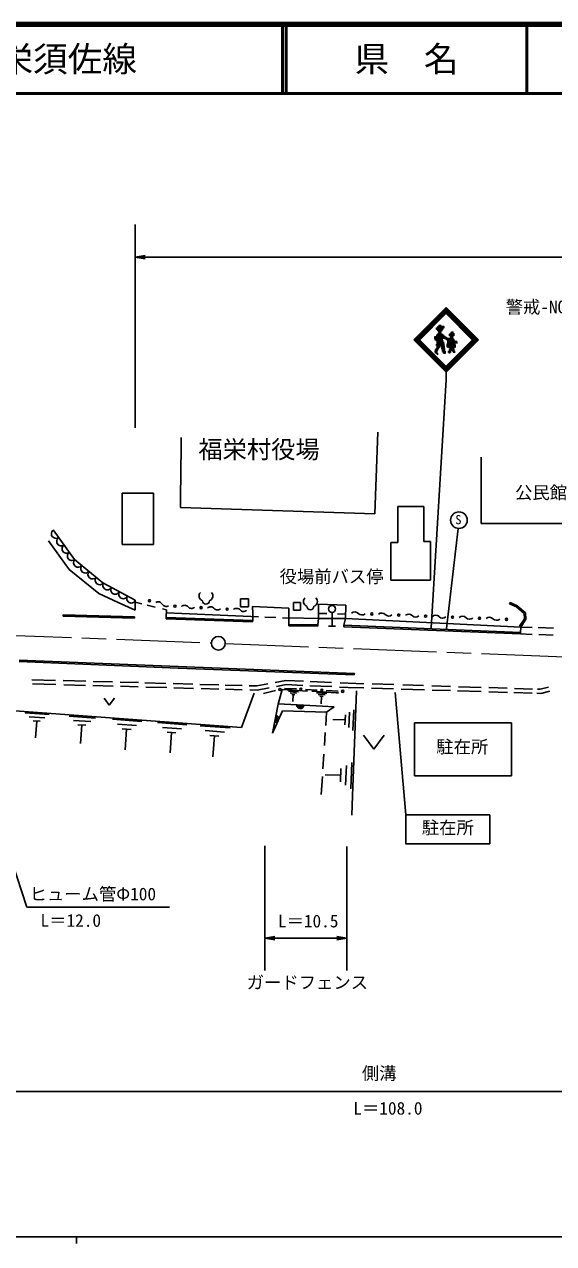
# Model space of a CAD drawing. Units: millimetres, scale not verified. Extents: x 40000 to 680000, y 20000 to 380000.
# Drawn here: x 260491 to 336852, y 204000 to 380000 of the extents above; entities that cross this region are included whole.
import ezdxf
from ezdxf.enums import TextEntityAlignment as Align

# ---------------------------------------------------------------- set-up
doc = ezdxf.new("R2010")
doc.units = ezdxf.units.MM
doc.header["$LTSCALE"] = 1000
doc.linetypes.add('CHAIN', pattern=[18.5, 12, -1.5, 3.5, -1.5])
for name, color, linetype, lineweight in [('M-BGD', 7, 'Continuous', 25), ('M-BMK', 2, 'CHAIN', 13), ('M-BMK-SRVR', 3, 'Continuous', 25), ('M-STR-HTXT', 7, 'Continuous', 13), ('M-STR-STR3', 7, 'Continuous', 25), ('M-STR-STRC', 7, 'Continuous', 25), ('M-TTL', 2, 'Continuous', 140), ('M-TTL-BAND', 7, 'Continuous', 25), ('M-TTL-LINE', 7, 'Continuous', 50)]:
    doc.layers.add(name, color=color, linetype=linetype, lineweight=lineweight)
doc.layers.add('M-TTL-TXT', color=7, linetype='Continuous')
doc.styles.add('ＭＳ ゴシック', font='')
doc.styles.get('ＭＳ ゴシック').set_extended_font_data('MS Gothic')

# ---------------------------------------------------------------- blocks, each defined once
blk = doc.blocks.new('open_arrow')
at = {"color": 0, "linetype": 'Continuous', "lineweight": -2}
blk.add_lwpolyline([(7.5, 1.25), (0, 0), (7.5, -1.25)], dxfattribs=at)

msp = doc.modelspace()

# ---------------------------------------------------------------- linework, layer by layer
at = {"layer": 'M-BGD'}
for p, q in [((283114, 320385), (283046, 313983)), ((311046, 309324), (311497, 321147)), ((326408, 317511), (326408, 307957)), ((283046, 313983), (283036, 313065)), ((274585, 312347), (276840, 312347)), ((274585, 306054), (274585, 312347)), ((276840, 312347), (279118, 312347)), ((279118, 312347), (279118, 304905)), ((283036, 313065), (283012, 310708)), ((283012, 310708), (283007, 310250)), ((283007, 310250), (311046, 309324)), ((314357, 310398), (318107, 310398)), ((314357, 310398), (314357, 305225)), ((318107, 305354), (318107, 310398)), ((264619, 307042), (267700, 302755)), ((343722, 307957), (326408, 307957)), ((263977, 305425), (266930, 301317)), ((274585, 304905), (274585, 306054)), ((274585, 304905), (279118, 304905)), ((313354, 305225), (313354, 303576)), ((314357, 305225), (313354, 305225)), ((319109, 305354), (318107, 305354)), ((319109, 299761), (319109, 305354)), ((267700, 302755), (271808, 299391)), ((313354, 303576), (313354, 299761)), ((266930, 301317), (271217, 297851)), ((271808, 299391), (276481, 296875)), ((313354, 299761), (319109, 299761)), ((274016, 296567), (271217, 297851)), ((274016, 296567), (276455, 295463)), ((276455, 296592), (277447, 296352)), ((276481, 296875), (276481, 295451)), ((278217, 296165), (279381, 295882)), ((291680, 297055), (292810, 297055)), ((291680, 297055), (291680, 295925)), ((291680, 295925), (292810, 295925)), ((292810, 295925), (292810, 297055)), ((293433, 294957), (293429, 295960)), ((293429, 295960), (298637, 295741)), ((298637, 295741), (298637, 293377)), ((299303, 296563), (300352, 296563)), ((299303, 296563), (299303, 295428)), ((300352, 295428), (300352, 296563)), ((302924, 296290), (302924, 294235)), ((306888, 296172), (302924, 296290)), ((306888, 296172), (306834, 294235)), ((330565, 296545), (330484, 296362)), ((331509, 295913), (330484, 296362)), ((331616, 296085), (330565, 296545)), ((332618, 294972), (331509, 295913)), ((332816, 295066), (331616, 296085)), ((266095, 294588), (266101, 294788)), ((276383, 294267), (266095, 294588)), ((266101, 294788), (276389, 294467)), ((276389, 294467), (276383, 294267)), ((280418, 295631), (280995, 295491)), ((280934, 294178), (280940, 294378)), ((293427, 293756), (280934, 294178)), ((280940, 294378), (280995, 295491)), ((280940, 294378), (293434, 293956)), ((280974, 295056), (294260, 294486)), ((293434, 293956), (293427, 293756)), ((293433, 294957), (293434, 293956)), ((295168, 294447), (296755, 294379)), ((297742, 294337), (298650, 294298)), ((302924, 294235), (298637, 294329)), ((299303, 295428), (300352, 295428)), ((302924, 294235), (302812, 293338)), ((302924, 294976), (304112, 294943)), ((306834, 294235), (302924, 294235)), ((304889, 293117), (304889, 295117)), ((305685, 294899), (306851, 294866)), ((306834, 294235), (306577, 293254)), ((306834, 294235), (332102, 293009)), ((331935, 293118), (332632, 294187)), ((332102, 293009), (332833, 294129)), ((332632, 294187), (332618, 294972)), ((332833, 294129), (332816, 295066)), ((298638, 293377), (298637, 293177)), ((298637, 293177), (302810, 293138)), ((302812, 293338), (298638, 293377)), ((302810, 293138), (302812, 293338)), ((304389, 293117), (305389, 293117)), ((306569, 293054), (306577, 293254)), ((332082, 292023), (306569, 293054)), ((306577, 293254), (332090, 292223)), ((332090, 292223), (332082, 292023)), ((332102, 293009), (332090, 292223)), ((332102, 293009), (333763, 292952)), ((334624, 292922), (336847, 292845)), ((332068, 292010), (333747, 291951)), ((334729, 291917), (336779, 291847)), ((259722, 288037), (282673, 287087)), ((259730, 288237), (282681, 287287)), ((282673, 287087), (308094, 286099)), ((282681, 287287), (308101, 286299)), ((261542, 285404), (265002, 285308)), ((266084, 285278), (269366, 285187)), ((270406, 285158), (273211, 285080)), ((296678, 285005), (298213, 285299)), ((298213, 285299), (300751, 285185)), ((301703, 285142), (304823, 285001)), ((308101, 286299), (308094, 286099)), ((261654, 284801), (265046, 284707)), ((266199, 284675), (269321, 284588)), ((270360, 284559), (273278, 284478)), ((274317, 285049), (276965, 284976)), ((274340, 284448), (276896, 284377)), ((277869, 284951), (280921, 284866)), ((278003, 284347), (281035, 284262)), ((281980, 284836), (284788, 284758)), ((282031, 284235), (284880, 284156)), ((285782, 284731), (288564, 284653)), ((286011, 284124), (288541, 284054)), ((289447, 284629), (291934, 284560)), ((289512, 284027), (291909, 283960)), ((291815, 278519), (293654, 283459)), ((292905, 284533), (294049, 284501)), ((293041, 283929), (294097, 283899)), ((294049, 284501), (295616, 284801)), ((294097, 283899), (295833, 284232)), ((295004, 283433), (296727, 283844)), ((296856, 284428), (298256, 284696)), ((297683, 283977), (297100, 281860)), ((297683, 283977), (301321, 283769)), ((298020, 284152), (299743, 284065)), ((298256, 284696), (300687, 284587)), ((298605, 283731), (300035, 283641)), ((298845, 283501), (299775, 283441)), ((301035, 284000), (302758, 283913)), ((301701, 284541), (304843, 284400)), ((301979, 283732), (305493, 283531)), ((302635, 283491), (304145, 283411)), ((304051, 283848), (305774, 283761)), ((305493, 283531), (305810, 283530)), ((305975, 284349), (307195, 284294)), ((306068, 284945), (307218, 284893)), ((307195, 284294), (309483, 284222)), ((307218, 284893), (309482, 284822)), ((308418, 283805), (308040, 273702)), ((310592, 284187), (313755, 284088)), ((310659, 284786), (313777, 284688)), ((314842, 284054), (318210, 283949)), ((315113, 284646), (318076, 284553)), ((319298, 284515), (321989, 284430)), ((319342, 283913), (321989, 283830)), ((323004, 283798), (326376, 283693)), ((323114, 284395), (326397, 284292)), ((327506, 284257), (330129, 284175)), ((327506, 283657), (330196, 283573)), ((331122, 283544), (333769, 283461)), ((331188, 284142), (333793, 284060)), ((334448, 283440), (334997, 283422)), ((334540, 284037), (334930, 284025)), ((334930, 284025), (336115, 284328)), ((334997, 283422), (336287, 283753)), ((271980, 282726), (272730, 281726)), ((272730, 281726), (273480, 282726)), ((297100, 281860), (296284, 277703)), ((303485, 281592), (297110, 281897)), ((299075, 283271), (299505, 283241)), ((299235, 282251), (299295, 283261)), ((302885, 283251), (303875, 283201)), ((303135, 283011), (303595, 282981)), ((303305, 281941), (303365, 283001)), ((253311, 281352), (291815, 278519)), ((260595, 280611), (264085, 280361)), ((261175, 280051), (263435, 279881)), ((266945, 280151), (270765, 279871)), ((296284, 277703), (297721, 280889)), ((297721, 280889), (304094, 280733)), ((305182, 281510), (303485, 281592)), ((304094, 280733), (303967, 278789)), ((304094, 280733), (305182, 281510)), ((306805, 280351), (306745, 278881)), ((307415, 280701), (307325, 278491)), ((308015, 281051), (307905, 278091)), ((261745, 279481), (262785, 279401)), ((262085, 277001), (262265, 279441)), ((267575, 279531), (270055, 279351)), ((268195, 278901), (269345, 278821)), ((268575, 276191), (268775, 278861)), ((273215, 279691), (277455, 279371)), ((273915, 279001), (276665, 278791)), ((274605, 278311), (275875, 278211)), ((275025, 275291), (275245, 278261)), ((279715, 279211), (283935, 278901)), ((280405, 278521), (283155, 278321)), ((285855, 278761), (290175, 278441)), ((305005, 279681), (306775, 279621)), ((316761, 279179), (316761, 271524)), ((330788, 279179), (316761, 279179)), ((330788, 271524), (330788, 279179)), ((281095, 277831), (282365, 277741)), ((281515, 274831), (281735, 277791)), ((286565, 278061), (289375, 277851)), ((287265, 277351), (288565, 277261)), ((287695, 274281), (287915, 277311)), ((303900, 277776), (303780, 275927)), ((309411, 277392), (310911, 275392)), ((310911, 275392), (312411, 277392)), ((303697, 274660), (303559, 272556)), ((306945, 273031), (306845, 270171)), ((307725, 273471), (307585, 269661)), ((308040, 273702), (307850, 268636)), ((303484, 271409), (303317, 268843)), ((303905, 271651), (306135, 271631)), ((306165, 272581), (306095, 270671)), ((316761, 271524), (330788, 271524)), ((307850, 268636), (307746, 265851))]:
    msp.add_line(p, q, dxfattribs=at)
for centre, radius in [((278541, 296803), 150), ((282225, 296021), 150), ((285982, 295804), 150), ((289738, 295586), 150), ((304889, 295617), 500), ((310618, 294888), 150), ((314504, 294734), 150), ((318390, 294579), 150), ((322275, 294425), 150), ((326161, 294271), 150), ((330046, 294116), 150), ((297373, 283998), 150), ((300389, 284032), 150), ((303405, 283880), 150), ((306420, 283728), 150)]:
    msp.add_circle(centre, radius, dxfattribs=at)
for centre, radius, start, end in [((265036, 306463), 657, 125.79138, 305.79138), ((265804, 305398), 657, 125.79138, 305.79138), ((266573, 304332), 657, 125.79138, 305.79138), ((267341, 303267), 657, 125.79138, 305.79138), ((268246, 302311), 671, 140.88245, 320.88245), ((269287, 301464), 671, 140.88245, 320.88245), ((270328, 300617), 671, 140.88245, 320.88245), ((271370, 299770), 671, 140.88245, 320.88245), ((272464, 299028), 656, 150.95913, 330.95913), ((273612, 298391), 656, 150.95913, 330.95913), ((274759, 297754), 656, 150.95913, 330.95913), ((286413, 297500), 727, 135.79576, 252.2769), ((286970, 297500), 727, 287.7231, 44.20424), ((275907, 297116), 656, 150.95913, 330.95913), ((279795, 295994), 660, 29.33191, 120.96741), ((280946, 296641), 660, 209.33191, 300.96741), ((283607, 295487), 653, 40.62106, 132.76171), ((284599, 296337), 653, 220.62106, 312.76171), ((286692, 296807), 500, 180.00008, 359.99992), ((287364, 295270), 653, 40.62106, 132.76171), ((288356, 296120), 653, 220.62106, 312.76171), ((291121, 295053), 653, 40.62106, 132.76171), ((301485, 296691), 727, 135.79576, 252.2769), ((301763, 295999), 500, 180.00008, 359.99992), ((302042, 296691), 727, 287.7231, 44.20424), ((292112, 295903), 653, 220.62106, 312.76171), ((308171, 294494), 691, 42.99495, 132.45517), ((309181, 295436), 691, 222.99495, 312.45517), ((312056, 294340), 691, 42.99495, 132.45517), ((313066, 295282), 691, 222.99495, 312.45517), ((315942, 294185), 691, 42.99495, 132.45517), ((316952, 295127), 691, 222.99495, 312.45517), ((319827, 294031), 691, 42.99495, 132.45517), ((320838, 294973), 691, 222.99495, 312.45517), ((323713, 293877), 691, 42.99495, 132.45517), ((324723, 294819), 691, 222.99495, 312.45517), ((327598, 293722), 691, 42.99495, 132.45517), ((328609, 294664), 691, 222.99495, 312.45517), ((300292, 281726), 500, 177.59197, 357.59197), ((300292, 281726), 500, 177.59197, 357.59197), ((300292, 281726), 450, 177.59197, 357.59197), ((300292, 281726), 400, 177.59197, 357.59197), ((300292, 281726), 350, 177.59197, 357.59197), ((300292, 281726), 300, 177.59197, 357.59197), ((300292, 281726), 250, 177.59197, 357.59197), ((300292, 281726), 200, 177.59197, 357.59197), ((300292, 281726), 150, 177.59197, 357.59197), ((300292, 281726), 100, 177.59197, 357.59197), ((300292, 281726), 50, 177.59197, 357.59197), ((296692, 279781), 500, 258.89617, 78.89617), ((296692, 279781), 500, 258.89617, 78.89617), ((296692, 279781), 450, 258.89617, 78.89617), ((296692, 279781), 400, 258.89617, 78.89617), ((296692, 279781), 350, 258.89617, 78.89617), ((296692, 279781), 300, 258.89617, 78.89617), ((296692, 279781), 250, 258.89617, 78.89617), ((296692, 279781), 200, 258.89617, 78.89617), ((296692, 279781), 150, 258.89617, 78.89617), ((296692, 279781), 100, 258.89617, 78.89617), ((296692, 279781), 50, 258.89617, 78.89617)]:
    msp.add_arc(centre, radius, start, end, dxfattribs=at)
at = {"layer": 'M-BMK'}
for p, q in [((218339, 293392), (287491, 290698)), ((289486, 290620), (364489, 287699))]:
    msp.add_line(p, q, dxfattribs=at)
at = {"layer": 'M-BMK-SRVR'}
msp.add_circle((288482, 290663), 1000, dxfattribs=at)
at = {"layer": 'M-STR-STR3'}
for p, q in [((276481, 321781), (276481, 351136)), ((276481, 346404), (517551, 346404)), ((249939, 285792), (260853, 252586)), ((295199, 261432), (295199, 243407)), ((306998, 261322), (306998, 243407)), ((260853, 252586), (281452, 252586)), ((295199, 248075), (306998, 248075)), ((252641, 225941), (360777, 225941))]:
    msp.add_line(p, q, dxfattribs=at)
at = {"layer": 'M-STR-STRC'}
for p, q in [((321335, 339125), (316668, 334458)), ((321335, 338984), (316809, 334458)), ((321335, 338842), (316951, 334458)), ((321335, 338701), (317092, 334458)), ((321406, 338630), (317163, 334387)), ((321476, 338559), (317234, 334317)), ((321547, 338489), (317304, 334246)), ((321123, 338489), (325365, 334246)), ((321193, 338559), (325436, 334317)), ((321264, 338630), (325507, 334387)), ((321335, 339125), (326002, 334458)), ((321335, 338984), (325860, 334458)), ((321335, 338842), (325719, 334458)), ((321335, 338701), (325578, 334458)), ((319971, 336212), (319971, 335964)), ((320302, 336533), (320623, 336533)), ((320634, 336202), (321069, 336202)), ((320644, 336388), (321069, 336388)), ((320727, 336295), (321089, 336295)), ((316668, 334458), (321335, 329791)), ((316809, 334458), (321335, 329933)), ((316951, 334458), (321335, 330074)), ((317092, 334458), (321335, 330215)), ((317163, 334529), (321406, 330286)), ((317234, 334599), (321476, 330357)), ((317304, 334670), (321547, 330428)), ((319629, 334731), (321473, 334741)), ((319629, 334638), (320882, 334638)), ((319639, 334835), (321369, 334835)), ((319711, 334441), (320873, 334441)), ((319712, 334544), (320882, 334544)), ((319732, 334917), (321203, 334917)), ((319898, 335073), (321038, 335073)), ((319909, 334990), (321131, 334990)), ((319971, 335135), (320965, 335135)), ((320064, 335239), (320882, 335239)), ((320147, 335394), (320675, 335394)), ((320168, 335321), (320675, 335321)), ((320219, 335653), (320685, 335653)), ((320261, 335466), (320603, 335466)), ((320271, 335539), (320582, 335549)), ((320965, 334700), (321493, 334700)), ((325365, 334670), (321123, 330428)), ((321131, 334638), (322384, 334638)), ((325436, 334599), (321193, 330357)), ((325507, 334529), (321264, 330286)), ((321307, 334513), (322488, 334513)), ((325578, 334458), (321335, 330215)), ((325719, 334458), (321335, 330074)), ((325860, 334458), (321335, 329933)), ((326002, 334458), (321335, 329791)), ((321504, 334399), (322571, 334410)), ((321846, 335342), (321846, 335042)), ((321897, 334969), (322395, 334969)), ((321908, 334752), (322302, 334752)), ((321918, 334866), (322302, 334866)), ((322032, 335508), (322415, 335508)), ((322105, 335591), (322374, 335591)), ((322467, 335415), (322467, 335042)), ((319743, 332887), (319743, 332669)), ((319826, 333063), (319826, 332524)), ((319867, 333747), (320261, 333757)), ((319898, 333208), (319898, 332504)), ((319909, 334368), (320893, 334327)), ((319971, 334130), (320955, 334130)), ((319971, 334027), (321038, 334058)), ((319971, 333913), (321038, 333944)), ((319971, 333809), (321131, 333830)), ((319971, 333602), (321089, 333695)), ((319981, 333695), (321121, 333736)), ((319991, 334244), (320965, 334244)), ((319991, 333322), (320002, 332421)), ((320022, 333001), (320012, 332431)), ((320074, 333519), (320116, 332939)), ((320168, 333529), (320209, 333105)), ((320271, 333529), (320281, 333250)), ((320333, 333602), (320789, 333591)), ((320354, 333571), (320364, 333353)), ((320675, 333716), (320654, 333415)), ((320758, 333571), (320748, 333125)), ((320820, 333177), (320810, 332773)), ((320830, 333581), (320913, 332618)), ((320924, 333602), (320976, 332524)), ((321038, 333612), (321069, 332442)), ((321121, 333208), (321141, 332431)), ((321203, 332815), (321193, 332556)), ((321411, 333799), (322654, 333819)), ((321411, 333695), (322737, 333716)), ((321411, 333581), (322747, 333591)), ((321411, 333519), (322737, 333488)), ((321483, 334016), (322996, 334027)), ((321493, 334286), (322643, 334286)), ((321493, 334203), (322902, 334234)), ((321493, 333913), (322654, 333923)), ((321504, 334120), (322985, 334140)), ((321514, 333426), (322747, 333436)), ((321680, 332815), (321690, 332649)), ((321701, 333353), (322571, 333364)), ((321752, 332949), (322571, 332949)), ((321763, 332866), (321773, 332597)), ((321825, 332493), (321835, 332856)), ((321835, 333011), (322550, 333042)), ((321846, 333239), (322478, 333250)), ((321846, 333115), (322488, 333136)), ((321897, 332576), (321887, 332846)), ((321970, 332649), (321960, 332908)), ((322260, 332835), (322260, 333073)), ((322364, 332711), (322353, 333011)), ((322353, 332669), (322654, 332669)), ((322426, 332701), (322447, 333001)), ((322529, 332587), (322529, 332897)), ((322560, 332576), (322550, 332897)), ((320095, 332545), (320085, 332317)), ((320116, 332556), (320116, 332307)), ((321335, 329791), (321335, 328703)), ((321335, 328703), (319205, 292903)), ((323065, 307242), (321381, 292808)), ((315509, 265899), (314002, 283568)), ((327648, 265899), (315509, 265899)), ((315509, 265899), (315509, 261729)), ((327648, 261729), (327648, 265899)), ((315459, 261729), (318481, 261729)), ((318957, 261729), (318273, 261729)), ((318830, 261729), (327648, 261729))]:
    msp.add_line(p, q, dxfattribs=at)
for centre, radius in [((320437, 336078), 400), ((320437, 336078), 400), ((320437, 336078), 400), ((320437, 336078), 300), ((320437, 336078), 200), ((320437, 336078), 100), ((322167, 335239), 250), ((322167, 335239), 250), ((322167, 335239), 200), ((322167, 335239), 100), ((323194, 308431), 1200)]:
    msp.add_circle(centre, radius, dxfattribs=at)
at = {"layer": 'M-TTL'}
msp.add_line((680000, 380000), (40000, 380000), dxfattribs=at)
at = {"layer": 'M-TTL-BAND'}
for p, q in [((40000, 205000), (579000, 205000)), ((268000, 205000), (268000, 204000))]:
    msp.add_line(p, q, dxfattribs=at)
at = {"layer": 'M-TTL-LINE'}
for p, q in [((297750, 380000), (297750, 370000)), ((298250, 380000), (298250, 370000)), ((333000, 380000), (333000, 370000)), ((40000, 370000), (680000, 370000))]:
    msp.add_line(p, q, dxfattribs=at)

# ---------------------------------------------------------------- block references
at = {"layer": 'M-STR-STR3', "xscale": 193, "yscale": 193}
for p in [(276481, 346404), (295199, 248075)]:
    msp.add_blockref('open_arrow', p, dxfattribs=at)
at = {"layer": 'M-STR-STR3', "xscale": 193, "yscale": 193, "rotation": 180}
msp.add_blockref('open_arrow', (306998, 248075), dxfattribs=at)

# ---------------------------------------------------------------- texts
at = {"layer": 'M-STR-HTXT', "style": 'ＭＳ ゴシック'}
for s, height, p in [('福栄村役場', 2566, (285596, 318640)), ('公民館', 1833, (331291, 312418)), ('役場前バス停', 1833, (297317, 300298)), ('駐在所', 1833, (319927, 275721))]:
    msp.add_text(s, height=height, dxfattribs=at).set_placement(p, align=Align.MIDDLE_LEFT)
at = {"layer": 'M-STR-STR3', "style": 'ＭＳ ゴシック'}
for s, p in [('ヒューム管Φ100', (261245, 253001)), ('L＝12.0', (262817, 249181)), ('L＝10.5', (297071, 249098)), ('ガードフェンス', (292568, 240238)), ('側溝', (309187, 227118)), ('L＝108.0', (307951, 222070))]:
    msp.add_text(s, height=1833, dxfattribs=at).set_placement(p, align=Align.BOTTOM_LEFT)
at = {"layer": 'M-STR-STRC', "style": 'ＭＳ ゴシック'}
for s, height, p in [('警戒-NO-43-1', 1833, (329936, 337743)), ('S', 1320, (322663, 307453)), ('駐在所', 1833, (317840, 262577))]:
    msp.add_text(s, height=height, dxfattribs=at).set_placement(p, align=Align.BOTTOM_LEFT)
at = {"layer": 'M-TTL-TXT', "style": 'ＭＳ ゴシック'}
msp.add_text('主要地方道山口福栄須佐線', height=3666, dxfattribs=at).set_placement((216734, 375000), align=Align.MIDDLE_LEFT)
msp.add_text('県\u3000名', height=3666, dxfattribs=at).set_placement((315625, 375000), align=Align.MIDDLE_CENTER)

doc.saveas('drawing.dxf')
